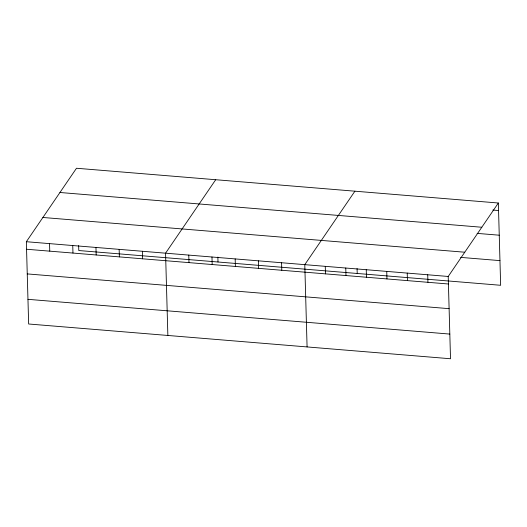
<?xml version="1.0" encoding="UTF-8"?>
<svg xmlns="http://www.w3.org/2000/svg" width="527" height="527" viewBox="0 0 527 527"><rect width="100%" height="100%" fill="white"/><g stroke="black" fill="none" stroke-linecap="round" stroke-linejoin="round"><path stroke-width="0.79" d="M498.351 203.007L448.213 276.464L450.513 358.749L28.649 323.993L26.35 241.715L76.487 168.251L498.351 203.007L500.65 285.285L78.786 250.536L78.648 245.602M215.701 179.72L165.564 253.184L167.863 335.462M354.915 191.189L304.784 264.653L307.083 346.931M492.824 210.062L498.562 210.536M59.94 192.493L481.81 227.249M477.119 233.382L499.253 235.2M42.898 217.473L464.761 252.222M460.618 257.38L499.958 260.621M26.35 241.715L448.213 276.464M26.561 249.245L448.424 283.994M27.252 273.908L449.116 308.664M27.957 299.329L449.827 334.078M427.726 274.778L427.937 282.307M407.233 273.091L407.443 280.621M386.746 271.405L386.956 278.935M366.252 269.712L366.463 277.242M357.075 268.539L357.214 273.467M345.765 268.026L345.976 275.555M325.271 266.339L325.482 273.869M281.576 262.742L281.787 270.272M258.375 260.825L258.586 268.355M235.174 258.915L235.385 266.445M217.862 257.071L218 262.005M211.973 257.005L212.183 264.534M188.771 255.094L188.976 262.624M142.362 251.274L142.573 258.803M119.161 249.357L119.372 256.886M95.96 247.446L96.171 254.976M72.752 245.536L72.963 253.065M49.551 243.626L49.762 251.155"/></g></svg>
